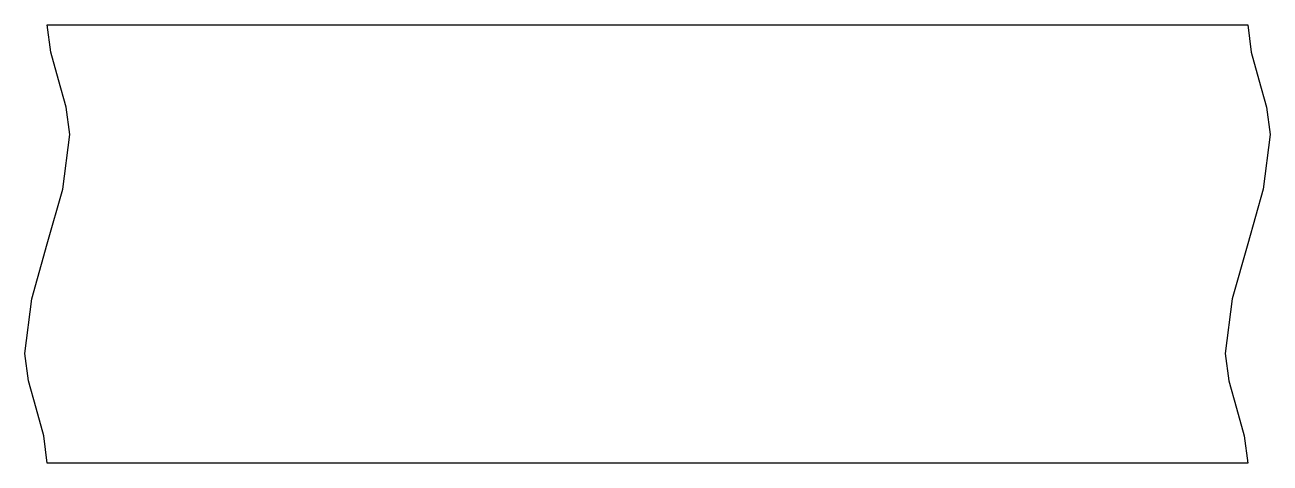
# Model space of a CAD drawing. Extents: x -95 to 22, y 18 to 59.
import ezdxf

# ---------------------------------------------------------------- set-up
doc = ezdxf.new("R2010")
doc.units = 0
doc.layers.add('Layer_1', color=7, linetype='CONTINUOUS')

msp = doc.modelspace()

# ---------------------------------------------------------------- linework, layer by layer
at = {"layer": 'Layer_1', "color": 7}
msp.add_lwpolyline([(-93.005764, 58.603634), (-36.781806, 58.603634), (19.442151, 58.603634), (19.770297, 56.040483), (20.492216, 53.477332), (21.214136, 50.914181), (21.542282, 48.35103), (20.885991, 43.224728), (19.442151, 38.098426), (17.998312, 32.972123), (17.342021, 27.845822), (17.670167, 25.28267), (18.392086, 22.719519), (19.114006, 20.156369), (19.442151, 17.593217), (-36.781806, 17.593217), (-93.005764, 17.593217), (-93.33391, 20.156369), (-94.05583, 22.719519), (-94.777749, 25.28267), (-95.105895, 27.845822), (-94.449604, 32.972123), (-93.005764, 38.098426), (-91.561925, 43.224728), (-90.905634, 48.35103), (-91.23378, 50.914181), (-91.955699, 53.477332), (-92.677619, 56.040483), (-93.005764, 58.603634)], close=True, dxfattribs=at)

doc.saveas('drawing.dxf')
